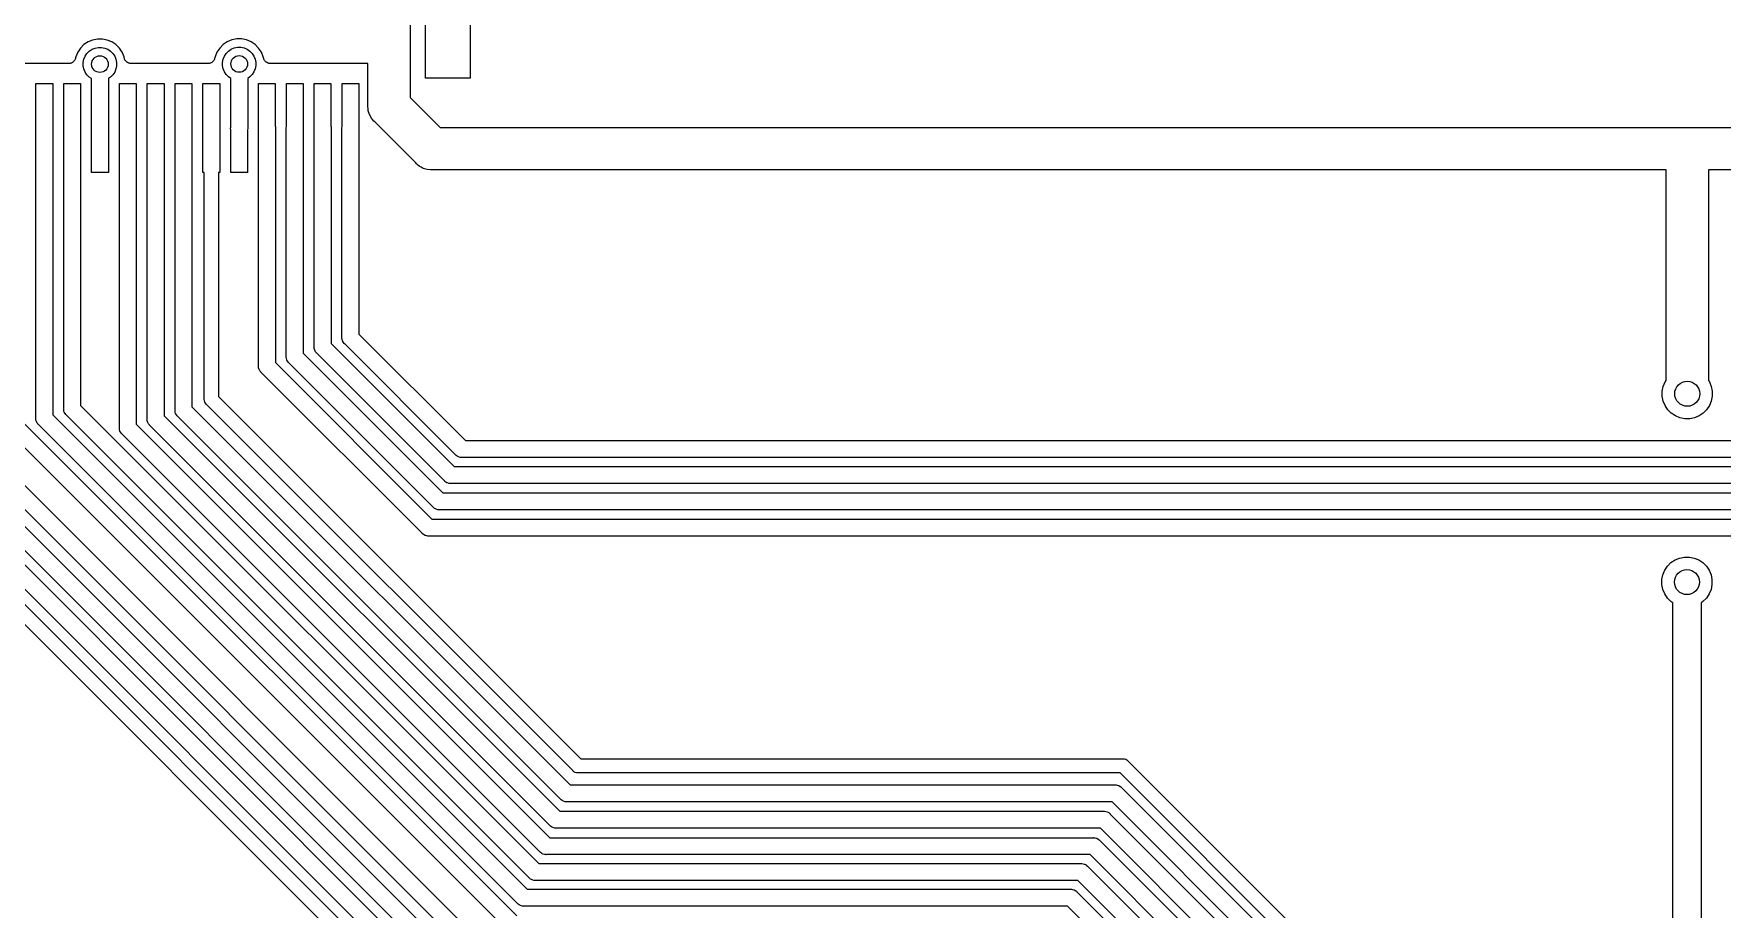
# Model space of a CAD drawing. Extents: x -66 to 211, y -177 to 13.
# Drawn here: x 74.74 to 105.08, y -99.32 to -83.59 of the extents above; entities that cross this region are included whole.
import ezdxf

# ---------------------------------------------------------------- set-up
doc = ezdxf.new("R2010")
doc.units = 0
doc.layers.add('BLACK', color=7, linetype='CONTINUOUS')

msp = doc.modelspace()

# ---------------------------------------------------------------- linework, layer by layer
at = {"layer": 'BLACK', "linetype": 'CONTINUOUS'}
for p, q in [((81.7844, -84.3899), (81.7844, -82.5899)), ((82.5844, -82.5899), (82.5844, -84.3899)), ((81.5086, -82.964), (81.5086, -84.7391)), ((75.802, -83.7073), (75.7201, -83.7413)), ((75.889, -83.69), (75.802, -83.7073)), ((75.9776, -83.69), (75.889, -83.69)), ((76.0646, -83.7073), (75.9776, -83.69)), ((76.1465, -83.7413), (76.0646, -83.7073)), ((78.3039, -83.7048), (78.222, -83.7387)), ((78.3909, -83.6875), (78.3039, -83.7048)), ((78.4795, -83.6875), (78.3909, -83.6875)), ((78.5665, -83.7048), (78.4795, -83.6875)), ((78.6484, -83.7387), (78.5665, -83.7048)), ((75.5006, -84.0088), (75.4968, -84.0277)), ((75.5345, -83.9269), (75.5006, -84.0088)), ((75.5838, -83.8532), (75.5345, -83.9269)), ((75.6464, -83.7905), (75.5838, -83.8532)), ((75.6448, -84.0525), (75.6674, -83.9979)), ((75.7201, -83.7413), (75.6464, -83.7905)), ((75.6674, -83.9979), (75.7003, -83.9488)), ((75.7003, -83.9488), (75.7421, -83.907)), ((75.7421, -83.907), (75.7912, -83.8742)), ((75.7912, -83.8742), (75.8458, -83.8516)), ((75.8458, -83.8516), (75.9038, -83.84)), ((75.9038, -83.84), (75.9628, -83.84)), ((75.9628, -83.84), (76.0208, -83.8516)), ((76.0208, -83.8516), (76.0754, -83.8742)), ((76.0754, -83.8742), (76.1245, -83.907)), ((76.1245, -83.907), (76.1663, -83.9488)), ((76.2202, -83.7905), (76.1465, -83.7413)), ((76.1663, -83.9488), (76.1992, -83.9979)), ((76.1992, -83.9979), (76.2218, -84.0525)), ((76.2828, -83.8532), (76.2202, -83.7905)), ((76.3321, -83.9269), (76.2828, -83.8532)), ((76.366, -84.0088), (76.3321, -83.9269)), ((76.3698, -84.0277), (76.366, -84.0088)), ((78.0025, -84.0062), (77.9982, -84.0277)), ((78.0364, -83.9243), (78.0025, -84.0062)), ((78.0857, -83.8506), (78.0364, -83.9243)), ((78.1483, -83.788), (78.0857, -83.8506)), ((78.1467, -84.05), (78.1693, -83.9954)), ((78.222, -83.7387), (78.1483, -83.788)), ((78.1693, -83.9954), (78.2022, -83.9463)), ((78.2022, -83.9463), (78.244, -83.9045)), ((78.244, -83.9045), (78.2931, -83.8716)), ((78.2931, -83.8716), (78.3477, -83.849)), ((78.3477, -83.849), (78.4057, -83.8375)), ((78.4057, -83.8375), (78.4647, -83.8375)), ((78.4647, -83.8375), (78.5227, -83.849)), ((78.5227, -83.849), (78.5773, -83.8716)), ((78.5773, -83.8716), (78.6264, -83.9045)), ((78.6264, -83.9045), (78.6682, -83.9463)), ((78.7221, -83.788), (78.6484, -83.7387)), ((78.6682, -83.9463), (78.7011, -83.9954)), ((78.7011, -83.9954), (78.7237, -84.05)), ((78.7847, -83.8506), (78.7221, -83.788)), ((78.834, -83.9243), (78.7847, -83.8506)), ((78.8679, -84.0062), (78.834, -83.9243)), ((78.8722, -84.0277), (78.8679, -84.0062)), ((75.3723, -84.1299), (72.9942, -84.1299)), ((75.3841, -84.1287), (75.3723, -84.1299)), ((75.396, -84.1277), (75.3841, -84.1287)), ((75.3964, -84.1275), (75.396, -84.1277)), ((75.3969, -84.1275), (75.3964, -84.1275)), ((75.4083, -84.124), (75.3969, -84.1275)), ((75.4198, -84.1207), (75.4083, -84.124)), ((75.4202, -84.1204), (75.4198, -84.1207)), ((75.4207, -84.1203), (75.4202, -84.1204)), ((75.4312, -84.1147), (75.4207, -84.1203)), ((75.4417, -84.1092), (75.4312, -84.1147)), ((75.4421, -84.1089), (75.4417, -84.1092)), ((75.4426, -84.1087), (75.4421, -84.1089)), ((75.4518, -84.1011), (75.4426, -84.1087)), ((75.4611, -84.0937), (75.4518, -84.1011)), ((75.4614, -84.0933), (75.4611, -84.0937)), ((75.4618, -84.093), (75.4614, -84.0933)), ((75.4694, -84.0838), (75.4618, -84.093)), ((75.477, -84.0747), (75.4694, -84.0838)), ((75.4772, -84.0743), (75.477, -84.0747)), ((75.4776, -84.0739), (75.4772, -84.0743)), ((75.4832, -84.0634), (75.4776, -84.0739)), ((75.489, -84.053), (75.4832, -84.0634)), ((75.4891, -84.0525), (75.489, -84.053)), ((75.4894, -84.0521), (75.4891, -84.0525)), ((75.4929, -84.0408), (75.4894, -84.0521)), ((75.4965, -84.0294), (75.4929, -84.0408)), ((75.4967, -84.0284), (75.4965, -84.0294)), ((75.4968, -84.0277), (75.4967, -84.0284)), ((75.4967, -84.0284), (75.4967, -84.0284)), ((75.4967, -84.0284), (75.4967, -84.0284)), ((75.6333, -84.1105), (75.6448, -84.0525)), ((75.6333, -84.1696), (75.6333, -84.1105)), ((75.6448, -84.2275), (75.6333, -84.1696)), ((75.6674, -84.2821), (75.6448, -84.2275)), ((75.7003, -84.3313), (75.6674, -84.2821)), ((76.1992, -84.2821), (76.1663, -84.3313)), ((76.2218, -84.2275), (76.1992, -84.2821)), ((76.2218, -84.0525), (76.2333, -84.1105)), ((76.2333, -84.1696), (76.2218, -84.2275)), ((76.2333, -84.1105), (76.2333, -84.1696)), ((76.3732, -84.0391), (76.3698, -84.0277)), ((76.3766, -84.0505), (76.3732, -84.0391)), ((76.3768, -84.0509), (76.3766, -84.0505)), ((76.3769, -84.0514), (76.3768, -84.0509)), ((76.3825, -84.0619), (76.3769, -84.0514)), ((76.3881, -84.0724), (76.3825, -84.0619)), ((76.3884, -84.0728), (76.3881, -84.0724)), ((76.3886, -84.0733), (76.3884, -84.0728)), ((76.3961, -84.0825), (76.3886, -84.0733)), ((76.4036, -84.0917), (76.3961, -84.0825)), ((76.404, -84.0921), (76.4036, -84.0917)), ((76.4043, -84.0924), (76.404, -84.0921)), ((76.4135, -84.1), (76.4043, -84.0924)), ((76.4226, -84.1077), (76.4135, -84.1)), ((76.423, -84.1079), (76.4226, -84.1077)), ((76.4234, -84.1082), (76.423, -84.1079)), ((76.4338, -84.1139), (76.4234, -84.1082)), ((76.4443, -84.1196), (76.4338, -84.1139)), ((76.4448, -84.1198), (76.4443, -84.1196)), ((76.4452, -84.12), (76.4448, -84.1198)), ((76.4565, -84.1235), (76.4452, -84.12)), ((76.4679, -84.1271), (76.4565, -84.1235)), ((76.4684, -84.1272), (76.4679, -84.1271)), ((76.4689, -84.1273), (76.4684, -84.1272)), ((76.4806, -84.1285), (76.4689, -84.1273)), ((76.4925, -84.1299), (76.4806, -84.1285)), ((76.4935, -84.1299), (76.4925, -84.1299)), ((76.4936, -84.1299), (76.4935, -84.1299)), ((76.4935, -84.1299), (76.4935, -84.1299)), ((76.4943, -84.1299), (76.4936, -84.1299)), ((77.8737, -84.1299), (76.4943, -84.1299)), ((77.8855, -84.1287), (77.8737, -84.1299)), ((77.8974, -84.1277), (77.8855, -84.1287)), ((77.8978, -84.1275), (77.8974, -84.1277)), ((77.8983, -84.1275), (77.8978, -84.1275)), ((77.9097, -84.124), (77.8983, -84.1275)), ((77.9211, -84.1207), (77.9097, -84.124)), ((77.9216, -84.1204), (77.9211, -84.1207)), ((77.9221, -84.1203), (77.9216, -84.1204)), ((77.9326, -84.1147), (77.9221, -84.1203)), ((77.9431, -84.1092), (77.9326, -84.1147)), ((77.9435, -84.1089), (77.9431, -84.1092)), ((77.944, -84.1087), (77.9435, -84.1089)), ((77.9532, -84.1012), (77.944, -84.1087)), ((77.9625, -84.0937), (77.9532, -84.1012)), ((77.9628, -84.0933), (77.9625, -84.0937)), ((77.9632, -84.093), (77.9628, -84.0933)), ((77.9708, -84.0838), (77.9632, -84.093)), ((77.9784, -84.0747), (77.9708, -84.0838)), ((77.9786, -84.0743), (77.9784, -84.0747)), ((77.979, -84.0739), (77.9786, -84.0743)), ((77.9846, -84.0634), (77.979, -84.0739)), ((77.9904, -84.053), (77.9846, -84.0634)), ((77.9905, -84.0525), (77.9904, -84.053)), ((77.9908, -84.0521), (77.9905, -84.0525)), ((77.9943, -84.0407), (77.9908, -84.0521)), ((77.9979, -84.0294), (77.9943, -84.0407)), ((77.9981, -84.0284), (77.9979, -84.0294)), ((77.9982, -84.0277), (77.9981, -84.0284)), ((77.9981, -84.0284), (77.9981, -84.0284)), ((77.9981, -84.0284), (77.9981, -84.0284)), ((78.1352, -84.108), (78.1467, -84.05)), ((78.1352, -84.167), (78.1352, -84.108)), ((78.1467, -84.225), (78.1352, -84.167)), ((78.1693, -84.2796), (78.1467, -84.225)), ((78.2022, -84.3287), (78.1693, -84.2796)), ((78.244, -84.3705), (78.2022, -84.3287)), ((78.6682, -84.3287), (78.6264, -84.3705)), ((78.7011, -84.2796), (78.6682, -84.3287)), ((78.7237, -84.225), (78.7011, -84.2796)), ((78.7237, -84.05), (78.7352, -84.108)), ((78.7352, -84.167), (78.7237, -84.225)), ((78.7352, -84.108), (78.7352, -84.167)), ((78.8756, -84.0391), (78.8722, -84.0277)), ((78.879, -84.0505), (78.8756, -84.0391)), ((78.8792, -84.0509), (78.879, -84.0505)), ((78.8794, -84.0514), (78.8792, -84.0509)), ((78.8849, -84.0618), (78.8794, -84.0514)), ((78.8905, -84.0724), (78.8849, -84.0618)), ((78.8908, -84.0728), (78.8905, -84.0724)), ((78.891, -84.0733), (78.8908, -84.0728)), ((78.8985, -84.0825), (78.891, -84.0733)), ((78.906, -84.0917), (78.8985, -84.0825)), ((78.9064, -84.0921), (78.906, -84.0917)), ((78.9067, -84.0924), (78.9064, -84.0921)), ((78.9159, -84.1), (78.9067, -84.0924)), ((78.925, -84.1077), (78.9159, -84.1)), ((78.9254, -84.1079), (78.925, -84.1077)), ((78.9258, -84.1082), (78.9254, -84.1079)), ((78.9363, -84.1139), (78.9258, -84.1082)), ((78.9467, -84.1196), (78.9363, -84.1139)), ((78.9472, -84.1198), (78.9467, -84.1196)), ((78.9476, -84.12), (78.9472, -84.1198)), ((78.9589, -84.1235), (78.9476, -84.12)), ((78.9703, -84.1271), (78.9589, -84.1235)), ((78.9708, -84.1272), (78.9703, -84.1271)), ((78.9713, -84.1273), (78.9708, -84.1272)), ((78.9831, -84.1285), (78.9713, -84.1273)), ((78.995, -84.1299), (78.9831, -84.1285)), ((78.9959, -84.1299), (78.995, -84.1299)), ((78.996, -84.1299), (78.9959, -84.1299)), ((78.9959, -84.1299), (78.9959, -84.1299)), ((78.9967, -84.1299), (78.996, -84.1299)), ((80.7466, -84.1299), (78.9967, -84.1299)), ((80.7466, -84.8782), (80.7466, -84.1299)), ((74.7844, -85.2594), (74.7844, -84.4899)), ((74.7844, -84.4899), (75.0844, -84.4899)), ((75.0844, -84.4899), (75.0844, -85.2594)), ((75.2844, -85.2594), (75.2844, -84.4899)), ((75.2844, -84.4899), (75.5844, -84.4899)), ((75.5844, -84.4899), (75.5844, -85.2594)), ((75.7421, -84.3731), (75.7003, -84.3313)), ((75.7809, -84.399), (75.7421, -84.3731)), ((75.7809, -85.2813), (75.7809, -84.399)), ((76.1245, -84.3731), (76.0857, -84.399)), ((76.0857, -84.399), (76.0857, -85.2714)), ((76.1663, -84.3313), (76.1245, -84.3731)), ((76.2844, -85.2594), (76.2844, -84.4899)), ((76.2844, -84.4899), (76.5844, -84.4899)), ((76.5844, -84.4899), (76.5844, -85.2594)), ((76.7844, -85.2594), (76.7844, -84.4899)), ((76.7844, -84.4899), (77.0844, -84.4899)), ((77.0844, -84.4899), (77.0844, -85.2594)), ((77.2844, -85.2594), (77.2844, -84.4899)), ((77.2844, -84.4899), (77.5844, -84.4899)), ((77.5844, -84.4899), (77.5844, -85.2594)), ((77.7844, -86.0899), (77.7844, -84.4899)), ((77.7844, -84.4899), (78.0844, -84.4899)), ((78.0844, -84.4899), (78.0844, -86.0899)), ((78.2828, -84.3965), (78.244, -84.3705)), ((78.2828, -85.2741), (78.2828, -84.3965)), ((78.6264, -84.3705), (78.5876, -84.3965)), ((78.5876, -84.3965), (78.5876, -85.2816)), ((78.7844, -85.2594), (78.7844, -84.4899)), ((78.7844, -84.4899), (79.0844, -84.4899)), ((79.0844, -84.4899), (79.0844, -85.2594)), ((79.2844, -85.2594), (79.2844, -84.4899)), ((79.2844, -84.4899), (79.5844, -84.4899)), ((79.5844, -84.4899), (79.5844, -85.2594)), ((79.7844, -85.2594), (79.7844, -84.4899)), ((79.7844, -84.4899), (80.0844, -84.4899)), ((80.0844, -84.4899), (80.0844, -85.2594)), ((80.2844, -85.2594), (80.2844, -84.4899)), ((80.2844, -84.4899), (80.5844, -84.4899)), ((80.5844, -84.4899), (80.5844, -85.2594)), ((82.5844, -84.3899), (81.7844, -84.3899)), ((80.7448, -84.897), (80.7466, -84.8782)), ((80.7501, -84.9514), (80.7448, -84.897)), ((81.5086, -84.7391), (82.0474, -85.278)), ((80.7521, -84.9716), (80.7501, -84.9514)), ((80.755, -84.9812), (80.7521, -84.9716)), ((80.7739, -85.0435), (80.755, -84.9812)), ((80.8093, -85.1097), (80.7739, -85.0435)), ((80.8317, -85.137), (80.8093, -85.1097)), ((80.8569, -85.1677), (80.8317, -85.137)), ((80.8714, -85.1796), (80.8569, -85.1677)), ((81.607, -85.9151), (80.8714, -85.1796)), ((74.782, -85.2824), (74.7842, -85.26)), ((74.782, -90.4971), (74.782, -85.2824)), ((74.7842, -85.26), (74.7844, -85.2594)), ((75.0844, -85.2594), (75.0846, -85.26)), ((75.0846, -85.26), (75.0868, -85.2824)), ((75.0868, -85.2824), (75.0868, -90.4415)), ((75.282, -85.2824), (75.2842, -85.26)), ((75.282, -90.3265), (75.282, -85.2824)), ((75.2842, -85.26), (75.2844, -85.2594)), ((75.5844, -85.2594), (75.5846, -85.26)), ((75.5846, -85.26), (75.5868, -85.2824)), ((75.5868, -85.2824), (75.5868, -90.2709)), ((75.7802, -85.2888), (75.7809, -85.2813)), ((75.7809, -85.2963), (75.7802, -85.2888)), ((75.7831, -85.3187), (75.7809, -85.2963)), ((75.7843, -85.3226), (75.7831, -85.3187)), ((75.7844, -85.3229), (75.7843, -85.3226)), ((75.7844, -86.0899), (75.7844, -85.3229)), ((76.0846, -85.3198), (76.0844, -85.3204)), ((76.0844, -85.3204), (76.0844, -86.0899)), ((76.0875, -85.2899), (76.0846, -85.3198)), ((76.0857, -85.2714), (76.0875, -85.2899)), ((76.282, -85.2824), (76.2842, -85.26)), ((76.282, -90.6661), (76.282, -85.2824)), ((76.2842, -85.26), (76.2844, -85.2594)), ((76.5844, -85.2594), (76.5846, -85.26)), ((76.5846, -85.26), (76.5868, -85.2824)), ((76.5868, -85.2824), (76.5868, -90.6105)), ((76.782, -85.2824), (76.7842, -85.26)), ((76.782, -90.5134), (76.782, -85.2824)), ((76.7842, -85.26), (76.7844, -85.2594)), ((77.0844, -85.2594), (77.0846, -85.26)), ((77.0846, -85.26), (77.0868, -85.2824)), ((77.0868, -85.2824), (77.0868, -90.4577)), ((77.282, -85.2824), (77.2842, -85.26)), ((77.282, -90.3504), (77.282, -85.2824)), ((77.2842, -85.26), (77.2844, -85.2594)), ((77.5844, -85.2594), (77.5846, -85.26)), ((77.5846, -85.26), (77.5868, -85.2824)), ((77.5868, -85.2824), (77.5868, -90.2948)), ((78.2812, -85.2899), (78.2828, -85.2741)), ((78.2842, -85.3198), (78.2812, -85.2899)), ((78.2844, -85.3204), (78.2842, -85.3198)), ((78.2844, -86.0899), (78.2844, -85.3204)), ((78.5854, -85.3189), (78.5844, -85.3223)), ((78.5844, -85.3223), (78.5844, -86.0899)), ((78.5876, -85.2965), (78.5854, -85.3189)), ((78.5876, -85.2816), (78.5883, -85.2891)), ((78.5883, -85.2891), (78.5876, -85.2965)), ((78.5876, -85.2965), (78.5876, -85.2965)), ((78.782, -85.2824), (78.7842, -85.26)), ((78.782, -89.5593), (78.782, -85.2824)), ((78.7842, -85.26), (78.7844, -85.2594)), ((79.0844, -85.2594), (79.0846, -85.26)), ((79.0846, -85.26), (79.0868, -85.2824)), ((79.0868, -85.2824), (79.0868, -89.5037)), ((79.282, -85.2824), (79.2842, -85.26)), ((79.282, -89.3913), (79.282, -85.2824)), ((79.2842, -85.26), (79.2844, -85.2594)), ((79.5844, -85.2594), (79.5846, -85.26)), ((79.5846, -85.26), (79.5868, -85.2824)), ((79.5868, -85.2824), (79.5868, -89.3357)), ((79.782, -85.2824), (79.7842, -85.26)), ((79.782, -89.2157), (79.782, -85.2824)), ((79.7842, -85.26), (79.7844, -85.2594)), ((80.0844, -85.2594), (80.0846, -85.26)), ((80.0846, -85.26), (80.0868, -85.2824)), ((80.0868, -85.2824), (80.0868, -89.16)), ((80.282, -85.2824), (80.2842, -85.26)), ((80.282, -89.0477), (80.282, -85.2824)), ((80.2842, -85.26), (80.2844, -85.2594)), ((80.5844, -85.2594), (80.5846, -85.26)), ((80.5846, -85.26), (80.5868, -85.2824)), ((80.5868, -85.2824), (80.5868, -88.992)), ((82.0474, -85.278), (104.632, -85.278)), ((104.632, -85.278), (104.651, -85.2761)), ((104.651, -85.2761), (104.669, -85.278)), ((104.669, -85.278), (107.632, -85.278)), ((76.0844, -86.0899), (75.7844, -86.0899)), ((77.8074, -86.0899), (77.7844, -86.0899)), ((77.8074, -90.1557), (77.8074, -86.0899)), ((78.0844, -86.0899), (78.0614, -86.0899)), ((78.0614, -86.0899), (78.0614, -90.1093)), ((78.5844, -86.0899), (78.2844, -86.0899)), ((81.6189, -85.9297), (81.607, -85.9151)), ((81.6334, -85.9416), (81.6189, -85.9297)), ((81.6769, -85.9773), (81.6334, -85.9416)), ((81.7071, -85.9934), (81.6769, -85.9773)), ((81.7431, -86.0127), (81.7071, -85.9934)), ((81.8149, -86.0344), (81.7431, -86.0127)), ((81.8709, -86.04), (81.8149, -86.0344)), ((81.8896, -86.0418), (81.8709, -86.04)), ((81.8709, -86.04), (81.8709, -86.04)), ((81.9083, -86.04), (81.8896, -86.0418)), ((104.069, -86.04), (81.9083, -86.04)), ((104.069, -89.8235), (104.069, -86.04)), ((107.632, -86.04), (104.831, -86.04)), ((104.831, -86.04), (104.831, -89.8235)), ((86.8045, -106.433), (68.8957, -88.5241)), ((69.0731, -88.3423), (87.0169, -106.286)), ((80.0868, -89.16), (82.2982, -91.3714)), ((80.2812, -89.0551), (80.282, -89.0477)), ((80.282, -89.0626), (80.2812, -89.0551)), ((80.2839, -89.0817), (80.282, -89.0626)), ((80.2842, -89.085), (80.2839, -89.0817)), ((80.2929, -89.1137), (80.2842, -89.085)), ((80.3071, -89.1402), (80.2929, -89.1137)), ((80.3213, -89.1576), (80.3071, -89.1402)), ((80.3261, -89.1634), (80.3213, -89.1576)), ((80.3213, -89.1576), (80.3213, -89.1576)), ((80.3319, -89.1682), (80.3261, -89.1634)), ((82.3227, -91.1589), (80.3319, -89.1682)), ((80.5868, -88.992), (82.4988, -90.9041)), ((79.2812, -89.3988), (79.282, -89.3913)), ((79.282, -89.4063), (79.2812, -89.3988)), ((79.2842, -89.4287), (79.282, -89.4063)), ((79.282, -89.4063), (79.282, -89.4063)), ((79.2918, -89.4538), (79.2842, -89.4287)), ((79.2929, -89.4574), (79.2918, -89.4538)), ((79.3071, -89.4839), (79.2929, -89.4574)), ((79.3213, -89.5013), (79.3071, -89.4839)), ((79.5868, -89.3357), (82.095, -91.8439)), ((79.7812, -89.2232), (79.782, -89.2157)), ((79.782, -89.2306), (79.7812, -89.2232)), ((79.7842, -89.253), (79.782, -89.2306)), ((79.7864, -89.2603), (79.7842, -89.253)), ((79.7929, -89.2818), (79.7864, -89.2603)), ((79.8071, -89.3082), (79.7929, -89.2818)), ((79.8213, -89.3256), (79.8071, -89.3082)), ((79.8261, -89.3314), (79.8213, -89.3256)), ((79.8213, -89.3256), (79.8213, -89.3256)), ((79.8319, -89.3362), (79.8261, -89.3314)), ((82.122, -91.6263), (79.8319, -89.3362)), ((78.7812, -89.5668), (78.782, -89.5593)), ((78.7842, -89.5967), (78.7812, -89.5668)), ((78.7929, -89.6254), (78.7842, -89.5967)), ((78.8071, -89.6519), (78.7929, -89.6254)), ((78.8213, -89.6693), (78.8071, -89.6519)), ((78.8261, -89.6751), (78.8213, -89.6693)), ((78.8213, -89.6693), (78.8213, -89.6693)), ((78.8319, -89.6799), (78.8261, -89.6751)), ((81.7207, -92.5686), (78.8319, -89.6799)), ((79.0868, -89.5037), (81.8968, -92.3138)), ((79.3261, -89.5071), (79.3213, -89.5013)), ((79.3213, -89.5013), (79.3213, -89.5013)), ((79.3319, -89.5119), (79.3261, -89.5071)), ((81.9188, -92.0987), (79.3319, -89.5119)), ((104, -90.019), (104.017, -89.9321)), ((104, -90.1076), (104, -90.019)), ((104.017, -89.9321), (104.051, -89.8502)), ((104.051, -89.8502), (104.069, -89.8235)), ((104.831, -89.8235), (104.849, -89.8502)), ((104.849, -89.8502), (104.883, -89.9321)), ((104.883, -89.9321), (104.9, -90.019)), ((104.9, -90.019), (104.9, -90.1076)), ((75.2812, -90.334), (75.282, -90.3265)), ((75.282, -90.3415), (75.2812, -90.334)), ((75.2842, -90.3639), (75.282, -90.3415)), ((75.2853, -90.3677), (75.2842, -90.3639)), ((75.2929, -90.3926), (75.2853, -90.3677)), ((75.3071, -90.4191), (75.2929, -90.3926)), ((75.5868, -90.2709), (83.8196, -98.5037)), ((77.2812, -90.3579), (77.282, -90.3504)), ((77.282, -90.3654), (77.2812, -90.3579)), ((77.2842, -90.3878), (77.282, -90.3654)), ((77.2859, -90.3935), (77.2842, -90.3878)), ((77.2929, -90.4165), (77.2859, -90.3935)), ((77.5868, -90.2948), (84.3835, -97.0915)), ((77.8068, -90.1619), (77.8074, -90.1557)), ((77.8074, -90.1682), (77.8068, -90.1619)), ((77.8092, -90.1868), (77.8074, -90.1682)), ((77.8165, -90.2108), (77.8092, -90.1868)), ((77.8283, -90.2328), (77.8165, -90.2108)), ((77.8441, -90.2522), (77.8283, -90.2328)), ((77.849, -90.2562), (77.8441, -90.2522)), ((84.4268, -96.834), (77.849, -90.2562)), ((78.0614, -90.1093), (84.5736, -96.6216)), ((104.017, -90.1946), (104, -90.1076)), ((104.051, -90.2765), (104.017, -90.1946)), ((104.1, -90.3502), (104.051, -90.2765)), ((104.163, -90.4129), (104.1, -90.3502)), ((104.799, -90.3502), (104.737, -90.4129)), ((104.849, -90.2765), (104.799, -90.3502)), ((104.883, -90.1946), (104.849, -90.2765)), ((104.9, -90.1076), (104.883, -90.1946)), ((74.5868, -90.6069), (83.4208, -99.441)), ((74.7812, -90.5046), (74.782, -90.4971)), ((74.7842, -90.5345), (74.7812, -90.5046)), ((74.7929, -90.5632), (74.7842, -90.5345)), ((74.8071, -90.5897), (74.7929, -90.5632)), ((74.8213, -90.6071), (74.8071, -90.5897)), ((74.8261, -90.6129), (74.8213, -90.6071)), ((74.8213, -90.6071), (74.8213, -90.6071)), ((74.8319, -90.6176), (74.8261, -90.6129)), ((83.4352, -99.2209), (74.8319, -90.6176)), ((75.0868, -90.4415), (83.6113, -98.966)), ((75.3213, -90.4365), (75.3071, -90.4191)), ((75.3261, -90.4423), (75.3213, -90.4365)), ((75.3213, -90.4365), (75.3213, -90.4365)), ((75.3319, -90.4471), (75.3261, -90.4423)), ((83.6435, -98.7586), (75.3319, -90.4471)), ((76.2812, -90.6736), (76.282, -90.6661)), ((76.282, -90.6811), (76.2812, -90.6736)), ((76.2838, -90.6999), (76.282, -90.6811)), ((76.5868, -90.6105), (84.0152, -98.0389)), ((76.7812, -90.5208), (76.782, -90.5134)), ((76.7842, -90.5507), (76.7812, -90.5208)), ((76.7929, -90.5794), (76.7842, -90.5507)), ((76.8071, -90.6059), (76.7929, -90.5794)), ((76.8213, -90.6233), (76.8071, -90.6059)), ((76.8261, -90.6291), (76.8213, -90.6233)), ((76.8213, -90.6233), (76.8213, -90.6233)), ((76.8319, -90.6339), (76.8261, -90.6291)), ((84.0168, -97.8188), (76.8319, -90.6339)), ((77.0868, -90.4577), (84.193, -97.5639)), ((77.3071, -90.443), (77.2929, -90.4165)), ((77.3213, -90.4604), (77.3071, -90.443)), ((77.3261, -90.4662), (77.3213, -90.4604)), ((77.3213, -90.4604), (77.3213, -90.4604)), ((77.3319, -90.4709), (77.3261, -90.4662)), ((84.2073, -97.3464), (77.3319, -90.4709)), ((104.237, -90.4621), (104.163, -90.4129)), ((104.319, -90.496), (104.237, -90.4621)), ((104.406, -90.5133), (104.319, -90.496)), ((104.494, -90.5133), (104.406, -90.5133)), ((104.581, -90.496), (104.494, -90.5133)), ((104.663, -90.4621), (104.581, -90.496)), ((104.737, -90.4129), (104.663, -90.4621)), ((83.2447, -99.6959), (74.3319, -90.7831)), ((76.2842, -90.7035), (76.2838, -90.6999)), ((76.2929, -90.7322), (76.2842, -90.7035)), ((76.3071, -90.7587), (76.2929, -90.7322)), ((76.3213, -90.7761), (76.3071, -90.7587)), ((76.3261, -90.7819), (76.3213, -90.7761)), ((76.3213, -90.7761), (76.3213, -90.7761)), ((76.3319, -90.7867), (76.3261, -90.7819)), ((83.839, -98.2938), (76.3319, -90.7867)), ((82.4988, -90.9041), (126.505, -90.9041)), ((74.0868, -91.2188), (91.8473, -108.979)), ((82.3274, -91.1647), (82.3227, -91.1589)), ((82.3332, -91.1695), (82.3274, -91.1647)), ((82.3506, -91.1838), (82.3332, -91.1695)), ((82.3332, -91.1695), (82.3332, -91.1695)), ((82.375, -91.1968), (82.3506, -91.1838)), ((82.3771, -91.1979), (82.375, -91.1968)), ((82.4058, -91.2067), (82.3771, -91.1979)), ((82.4282, -91.2089), (82.4058, -91.2067)), ((82.4357, -91.2096), (82.4282, -91.2089)), ((82.4282, -91.2089), (82.4282, -91.2089)), ((82.4432, -91.2089), (82.4357, -91.2096)), ((126.561, -91.2089), (82.4432, -91.2089)), ((73.5868, -91.4561), (88.6215, -106.491)), ((91.5924, -109.155), (73.8319, -91.3949)), ((82.2982, -91.3714), (126.713, -91.3714)), ((87.8408, -106.835), (72.8319, -91.8256)), ((73.0868, -91.6495), (88.0957, -106.658)), ((88.3666, -106.667), (73.3319, -91.6322)), ((82.095, -91.8439), (118.974, -91.8439)), ((82.1268, -91.6321), (82.122, -91.6263)), ((82.1326, -91.6369), (82.1268, -91.6321)), ((82.15, -91.6511), (82.1326, -91.6369)), ((82.1326, -91.6369), (82.1326, -91.6369)), ((82.1678, -91.6607), (82.15, -91.6511)), ((82.1764, -91.6653), (82.1678, -91.6607)), ((82.2052, -91.674), (82.1764, -91.6653)), ((82.2276, -91.6762), (82.2052, -91.674)), ((82.235, -91.677), (82.2276, -91.6762)), ((82.2276, -91.6762), (82.2276, -91.6762)), ((82.2425, -91.6762), (82.235, -91.677)), ((126.769, -91.6762), (82.2425, -91.6762)), ((81.9236, -92.1045), (81.9188, -92.0987)), ((81.9294, -92.1093), (81.9236, -92.1045)), ((81.9468, -92.1236), (81.9294, -92.1093)), ((81.9294, -92.1093), (81.9294, -92.1093)), ((81.9609, -92.1312), (81.9468, -92.1236)), ((81.9732, -92.1377), (81.9609, -92.1312)), ((82.002, -92.1465), (81.9732, -92.1377)), ((82.0244, -92.1487), (82.002, -92.1465)), ((82.0318, -92.1494), (82.0244, -92.1487)), ((82.0244, -92.1487), (82.0244, -92.1487)), ((82.0393, -92.1487), (82.0318, -92.1494)), ((118.918, -92.1487), (82.0393, -92.1487)), ((81.8968, -92.3138), (112.832, -92.3138)), ((81.7254, -92.5744), (81.7207, -92.5686)), ((81.7312, -92.5792), (81.7254, -92.5744)), ((81.7486, -92.5935), (81.7312, -92.5792)), ((81.7312, -92.5792), (81.7312, -92.5792)), ((81.7751, -92.6076), (81.7486, -92.5935)), ((81.8038, -92.6164), (81.7751, -92.6076)), ((81.8262, -92.6186), (81.8038, -92.6164)), ((81.8337, -92.6193), (81.8262, -92.6186)), ((81.8262, -92.6186), (81.8262, -92.6186)), ((81.8412, -92.6186), (81.8337, -92.6193)), ((112.776, -92.6186), (81.8412, -92.6186)), ((104.095, -93.1597), (104.158, -93.0971)), ((104.158, -93.0971), (104.232, -93.0478)), ((104.232, -93.0478), (104.314, -93.0139)), ((104.314, -93.0139), (104.4, -92.9966)), ((104.4, -92.9966), (104.489, -92.9966)), ((104.489, -92.9966), (104.576, -93.0139)), ((104.576, -93.0139), (104.658, -93.0478)), ((104.658, -93.0478), (104.732, -93.0971)), ((104.732, -93.0971), (104.794, -93.1597)), ((103.995, -93.4023), (104.012, -93.3153)), ((103.995, -93.4909), (103.995, -93.4023)), ((104.012, -93.3153), (104.046, -93.2334)), ((104.046, -93.2334), (104.095, -93.1597)), ((104.794, -93.1597), (104.844, -93.2334)), ((104.844, -93.2334), (104.878, -93.3153)), ((104.878, -93.3153), (104.895, -93.4023)), ((104.895, -93.4023), (104.895, -93.4909)), ((104.012, -93.5779), (103.995, -93.4909)), ((104.046, -93.6598), (104.012, -93.5779)), ((104.095, -93.7335), (104.046, -93.6598)), ((104.844, -93.6598), (104.794, -93.7335)), ((104.878, -93.5779), (104.844, -93.6598)), ((104.895, -93.4909), (104.878, -93.5779)), ((104.158, -93.7961), (104.095, -93.7335)), ((104.191, -93.8181), (104.158, -93.7961)), ((104.191, -110.615), (104.191, -93.8181)), ((104.732, -93.7961), (104.699, -93.8181)), ((104.699, -93.8181), (104.699, -110.616)), ((104.794, -93.7335), (104.732, -93.7961)), ((84.5736, -96.6216), (94.3065, -96.6216)), ((94.3065, -96.6216), (94.3127, -96.621)), ((94.3127, -96.621), (94.319, -96.6216)), ((94.319, -96.6216), (94.3376, -96.6234)), ((94.3376, -96.6234), (94.3616, -96.6307)), ((94.3616, -96.6307), (94.3836, -96.6425)), ((94.3836, -96.6425), (94.403, -96.6584)), ((94.403, -96.6584), (94.407, -96.6632)), ((94.407, -96.6632), (102.107, -104.363)), ((84.4308, -96.8388), (84.4268, -96.834)), ((84.4489, -96.8537), (84.4308, -96.8388)), ((84.4501, -96.8547), (84.4489, -96.8537)), ((84.4722, -96.8665), (84.4501, -96.8547)), ((84.4961, -96.8738), (84.4722, -96.8665)), ((84.521, -96.8762), (84.4961, -96.8738)), ((84.5273, -96.8756), (84.521, -96.8762)), ((94.2601, -96.8756), (84.5273, -96.8756)), ((101.895, -104.51), (94.2601, -96.8756)), ((84.2121, -97.3522), (84.2073, -97.3464)), ((84.2179, -97.357), (84.2121, -97.3522)), ((84.2353, -97.3712), (84.2179, -97.357)), ((84.2179, -97.357), (84.2179, -97.357)), ((84.2618, -97.3854), (84.2353, -97.3712)), ((84.3835, -97.0915), (94.1732, -97.0915)), ((94.1732, -97.0915), (94.1807, -97.0908)), ((94.1807, -97.0908), (94.1881, -97.0915)), ((94.1881, -97.0915), (94.1881, -97.0915)), ((94.1881, -97.0915), (94.2105, -97.0937)), ((94.2105, -97.0937), (94.2393, -97.1024)), ((94.2393, -97.1024), (94.2648, -97.1161)), ((94.2648, -97.1161), (94.2657, -97.1166)), ((94.2657, -97.1166), (94.2829, -97.1306)), ((94.2829, -97.1306), (94.2889, -97.1356)), ((94.2889, -97.1356), (94.2937, -97.1414)), ((94.2937, -97.1414), (99.7924, -102.64)), ((84.193, -97.5639), (93.9649, -97.5639)), ((84.2905, -97.3941), (84.2618, -97.3854)), ((84.3129, -97.3963), (84.2905, -97.3941)), ((84.3204, -97.397), (84.3129, -97.3963)), ((84.3129, -97.3963), (84.3129, -97.3963)), ((84.3279, -97.3963), (84.3204, -97.397)), ((94.1175, -97.3963), (84.3279, -97.3963)), ((93.9649, -97.5639), (93.9724, -97.5632)), ((93.9724, -97.5632), (93.9799, -97.5639)), ((93.9799, -97.5639), (93.9799, -97.5639)), ((93.9799, -97.5639), (94.0023, -97.5661)), ((94.0023, -97.5661), (94.031, -97.5749)), ((94.031, -97.5749), (94.0575, -97.589)), ((94.0575, -97.589), (94.0807, -97.6081)), ((94.0807, -97.6081), (94.0854, -97.6139)), ((94.0854, -97.6139), (98.9796, -102.508)), ((99.5375, -102.816), (94.1175, -97.3963)), ((84.0216, -97.8246), (84.0168, -97.8188)), ((84.0274, -97.8294), (84.0216, -97.8246)), ((84.0448, -97.8437), (84.0274, -97.8294)), ((84.0274, -97.8294), (84.0274, -97.8294)), ((84.0713, -97.8578), (84.0448, -97.8437)), ((84.1, -97.8665), (84.0713, -97.8578)), ((84.1224, -97.8687), (84.1, -97.8665)), ((84.1299, -97.8695), (84.1224, -97.8687)), ((84.1224, -97.8687), (84.1224, -97.8687)), ((84.1374, -97.8687), (84.1299, -97.8695)), ((93.9093, -97.8687), (84.1374, -97.8687)), ((98.7247, -102.684), (93.9093, -97.8687)), ((84.0152, -98.0389), (93.7769, -98.0389)), ((93.7769, -98.0389), (93.7844, -98.0382)), ((93.7844, -98.0382), (93.7919, -98.0389)), ((93.7919, -98.0389), (93.7919, -98.0389)), ((93.7919, -98.0389), (93.8143, -98.0411)), ((93.8143, -98.0411), (93.843, -98.0498)), ((93.843, -98.0498), (93.8695, -98.064)), ((93.8695, -98.064), (93.8869, -98.0782)), ((93.8869, -98.0782), (93.8927, -98.083)), ((93.8927, -98.083), (93.8975, -98.0888)), ((93.8975, -98.0888), (98.1744, -102.366)), ((83.8196, -98.5037), (93.5585, -98.5037)), ((83.8438, -98.2996), (83.839, -98.2938)), ((83.8496, -98.3044), (83.8438, -98.2996)), ((83.867, -98.3186), (83.8496, -98.3044)), ((83.8496, -98.3044), (83.8496, -98.3044)), ((83.8812, -98.3262), (83.867, -98.3186)), ((83.8935, -98.3328), (83.8812, -98.3262)), ((83.9222, -98.3415), (83.8935, -98.3328)), ((83.9446, -98.3437), (83.9222, -98.3415)), ((83.9521, -98.3445), (83.9446, -98.3437)), ((83.9446, -98.3437), (83.9446, -98.3437)), ((83.9596, -98.3437), (83.9521, -98.3445)), ((93.7213, -98.3437), (83.9596, -98.3437)), ((93.5585, -98.5037), (93.566, -98.503)), ((93.566, -98.503), (93.5735, -98.5037)), ((93.5735, -98.5037), (93.5735, -98.5037)), ((93.5735, -98.5037), (93.5959, -98.5059)), ((93.5959, -98.5059), (93.6246, -98.5147)), ((93.6246, -98.5147), (93.6406, -98.5232)), ((93.6406, -98.5232), (93.6511, -98.5288)), ((93.6511, -98.5288), (93.6532, -98.5306)), ((93.6532, -98.5306), (93.6743, -98.5479)), ((93.6743, -98.5479), (93.679, -98.5537)), ((93.679, -98.5537), (97.3591, -102.234)), ((97.9195, -102.542), (93.7213, -98.3437)), ((83.6482, -98.7644), (83.6435, -98.7586)), ((83.654, -98.7692), (83.6482, -98.7644)), ((83.6714, -98.7835), (83.654, -98.7692)), ((83.654, -98.7692), (83.654, -98.7692)), ((83.6853, -98.7909), (83.6714, -98.7835)), ((83.6979, -98.7976), (83.6853, -98.7909)), ((83.7266, -98.8063), (83.6979, -98.7976)), ((83.749, -98.8085), (83.7266, -98.8063)), ((83.7565, -98.8093), (83.749, -98.8085)), ((83.749, -98.8085), (83.749, -98.8085)), ((83.764, -98.8085), (83.7565, -98.8093)), ((93.5029, -98.8085), (83.764, -98.8085)), ((97.1042, -102.41), (93.5029, -98.8085)), ((83.6113, -98.966), (93.3705, -98.966)), ((93.3705, -98.966), (93.378, -98.9653)), ((93.378, -98.9653), (93.3855, -98.966)), ((93.3855, -98.966), (93.3855, -98.966)), ((93.3855, -98.966), (93.4079, -98.9682)), ((93.4079, -98.9682), (93.4366, -98.9769)), ((93.4366, -98.9769), (93.4631, -98.9911)), ((93.4631, -98.9911), (93.4769, -99.0024)), ((93.4769, -99.0024), (93.4863, -99.0101)), ((93.4863, -99.0101), (93.4911, -99.0159)), ((93.4911, -99.0159), (96.5564, -102.081)), ((83.4399, -99.2267), (83.4352, -99.2209)), ((83.4457, -99.2315), (83.4399, -99.2267)), ((83.4631, -99.2457), (83.4457, -99.2315)), ((83.4457, -99.2315), (83.4457, -99.2315)), ((83.4773, -99.2533), (83.4631, -99.2457)), ((83.4896, -99.2599), (83.4773, -99.2533)), ((83.5183, -99.2686), (83.4896, -99.2599)), ((83.5407, -99.2708), (83.5183, -99.2686)), ((83.5482, -99.2716), (83.5407, -99.2708)), ((83.5407, -99.2708), (83.5407, -99.2708)), ((83.5557, -99.2708), (83.5482, -99.2716)), ((93.3149, -99.2708), (83.5557, -99.2708)), ((96.3016, -102.257), (93.3149, -99.2708))]:
    msp.add_line(p, q, dxfattribs=at)
at = {"layer": 'BLACK'}
for centre, radius in [((75.9333, -84.14), 0.15), ((78.4352, -84.1375), 0.15), ((104.45, -90.0633), 0.225), ((104.445, -93.4466), 0.225)]:
    msp.add_circle(centre, radius, dxfattribs=at)

doc.saveas('drawing.dxf')
